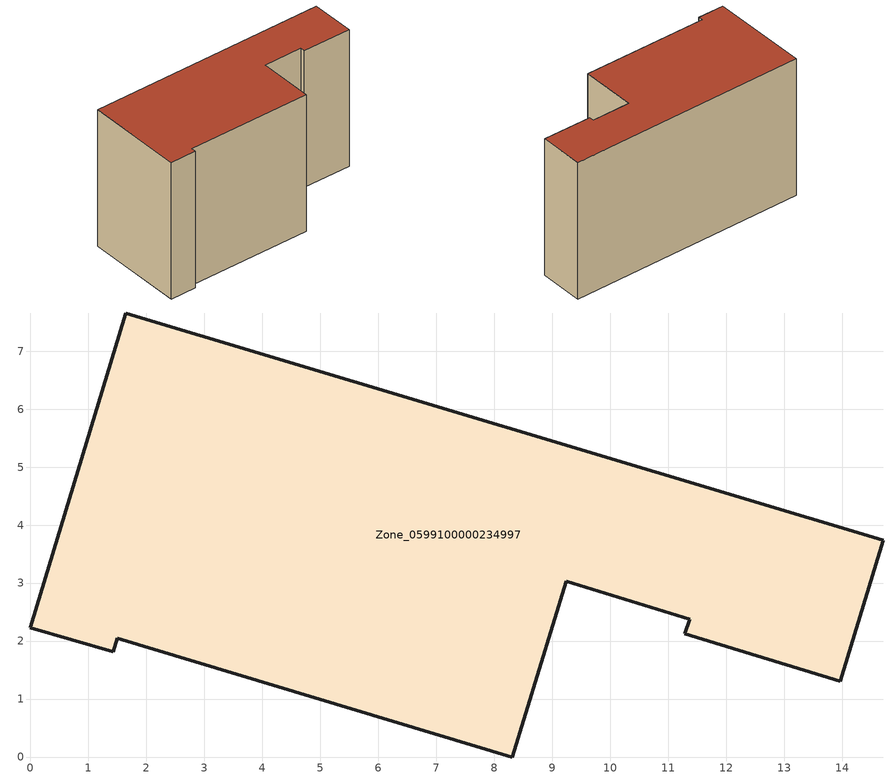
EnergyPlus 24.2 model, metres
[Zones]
Zone_0599100000234997
 floor ground (C_G): 14.71,3.74 13.97,1.31 11.29,2.13 11.37,2.38 9.24,3.03 8.31,0 1.5,2.05 1.43,1.82 0,2.23 1.64,7.66 z0
 wall outside (C_F): 1.64,7.66 0,2.23 1.43,1.82 1.5,2.05 8.31,0 9.24,3.03 11.37,2.38 11.29,2.13 13.97,1.31 14.71,3.74 1.64,7.66 z0:8.11
 roof outside (C_R): 14.71,3.74 1.64,7.66 0,2.23 1.43,1.82 1.5,2.05 8.31,0 9.24,3.03 11.37,2.38 11.29,2.13 13.97,1.31 z8.11
[BUILDING]
Pand.0599100000234997: North Axis=0; Terrain=City; Loads Convergence Tolerance Value=0.04; Temperature Convergence Tolerance Value=0.4; Solar Distribution=FullExterior; Maximum Number of Warmup Days=25; Minimum Number of Warmup Days=1
[Site:Location]
Rotterdam.The.Hague.AP_ZH_NLD Design_Conditions: Latitude=51.96; Longitude=4.45; Time Zone=1; Elevation=-4.5
[SITE:GROUNDTEMPERATURE:BUILDINGSURFACE]
18, 18, 18, 18, 18, 18, 18, 18, 18, 18, 18, 18
[MATERIAL] Thermal Absorptance=0.9; Solar Absorptance=0.7; Visible Absorptance=0.7
Name | Roughness | Thickness | Conductivity | Density | Specific Heat
G.TI.1975-1991 | MediumSmooth | 0.15 | 0.288461 | 540 | 1210
F.TI.1975-1991 | Rough | 0.3 | 0.230769 | 1920 | 840
R.TI.1975-1991 | MediumRough | 0.2 | 0.153846 | 1500 | 1000
[CONSTRUCTION]
C_G: G.TI.1975-1991
C_F: F.TI.1975-1991
C_R: R.TI.1975-1991
[ZONE]
Zone_0599100000234997: Type=1; Multiplier=1; Ceiling Height=Autocalculate; Volume=Autocalculate; Floor Area=autocalculate; Part of Total Floor Area=Yes
[ZONEINFILTRATION:DESIGNFLOWRATE]
Infil_Zone_0599100000234997: Zone or ZoneList or Space or SpaceList=Zone_0599100000234997; Schedule=AlwaysOn; Design Flow Rate Calculation Method=Flow/Area; Flow Rate per Floor Area=0.003; Constant Term Coefficient=1; Temperature Term Coefficient=0; Velocity Term Coefficient=0; Velocity Squared Term Coefficient=0
[HVACTEMPLATE:ZONE:IDEALLOADSAIRSYSTEM]
Zone_0599100000234997: Maximum Heating Supply Air Temperature=50; Minimum Cooling Supply Air Temperature=13; Maximum Heating Supply Air Humidity Ratio=0.0156; Minimum Cooling Supply Air Humidity Ratio=0.0077; Heating Limit=NoLimit; Cooling Limit=NoLimit; Dehumidification Control Type=ConstantSensibleHeatRatio; Cooling Sensible Heat Ratio=0.7; Dehumidification Setpoint=60; Humidification Control Type=None; Humidification Setpoint=30; Outdoor Air Method=None; Outdoor Air Flow Rate per Person=0.00944; Outdoor Air Flow Rate per Zone Floor Area=0; Outdoor Air Flow Rate per Zone=0; Demand Controlled Ventilation Type=None; Outdoor Air Economizer Type=NoEconomizer; Heat Recovery Type=None; Sensible Heat Recovery Effectiveness=0.7; Latent Heat Recovery Effectiveness=0.65
[ZONECONTROL:THERMOSTAT]
ThermostatControl_Zone_0599100000234997: Zone or ZoneList=Zone_0599100000234997; Control Type Schedule=DualSetpointControlType; Control 1=Thermostat_Zone_0599100000234997; Temperature Difference Between Cutout And Setpoint=0
[THERMOSTATSETPOINT:DUALSETPOINT]
Thermostat_Zone_0599100000234997: Heating Setpoint Temperature Schedule=HeatingSetpoint_Zone_0599100000234997; Cooling Setpoint Temperature Schedule=CoolingSetpoint_Zone_0599100000234997
[SCHEDULE:COMPACT]
HeatingSetpoint_Zone_0599100000234997: Through: 12/31, For: AllDays, Until: 24:00, 21
CoolingSetpoint_Zone_0599100000234997: Through: 12/31, For: AllDays, Until: 24:00, 24
DualSetpointControlType: Through: 12/31, For: AllDays, Until: 24:00, 4
AlwaysOn: Through: 12/31, For: AllDays, Until: 24:00, 1
